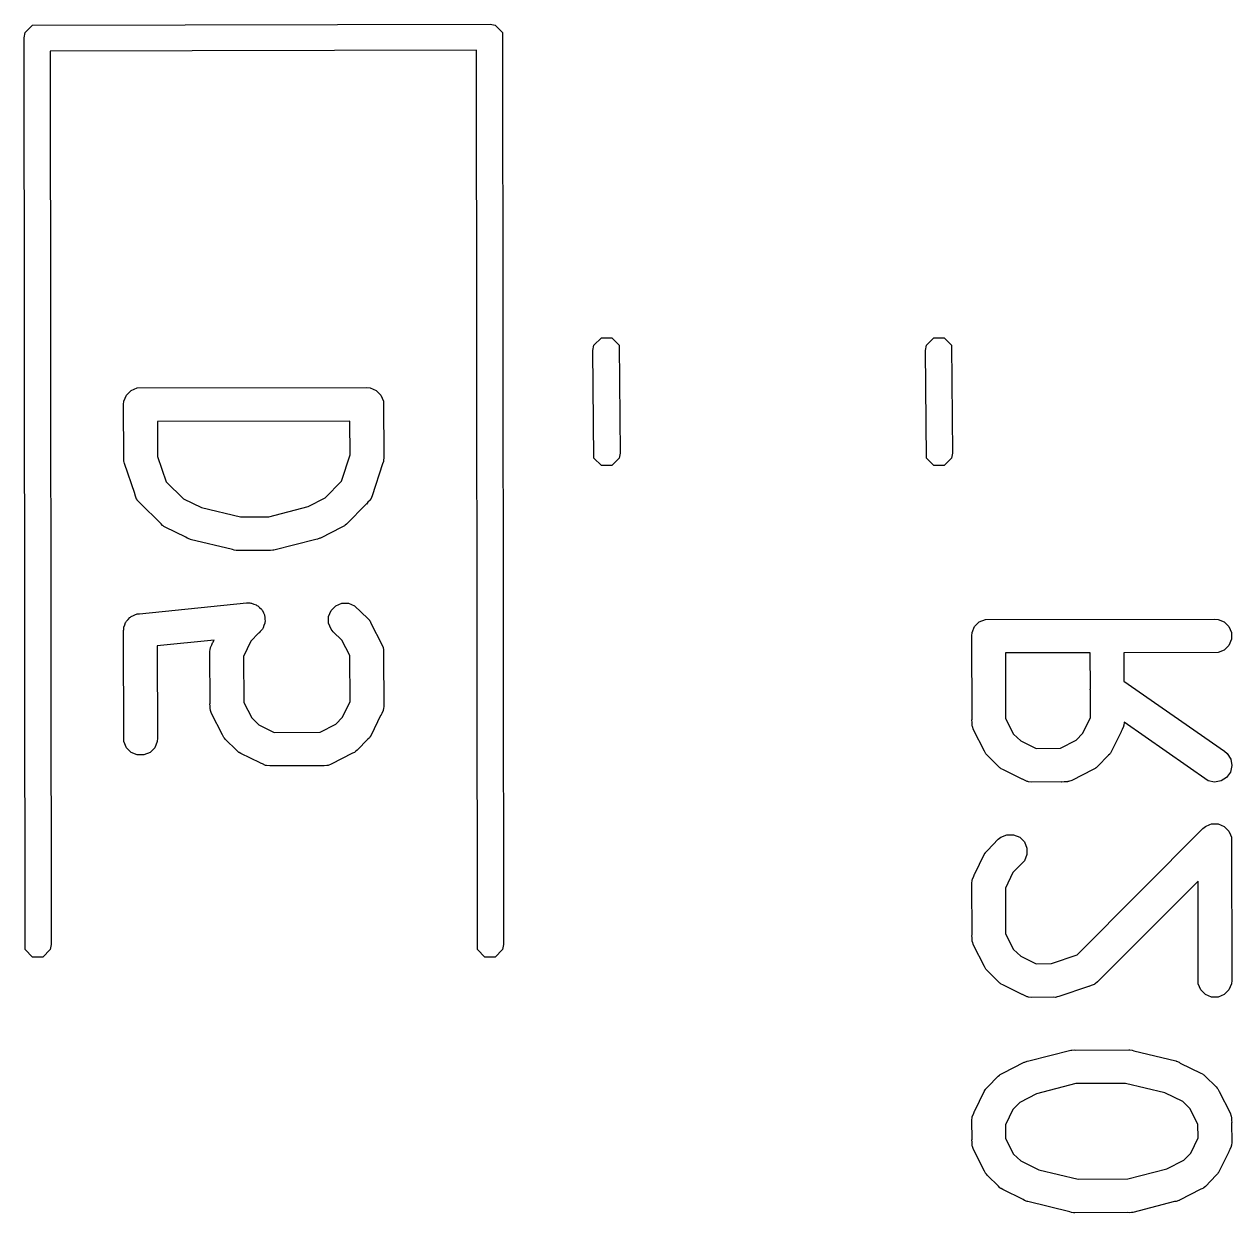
# Model space of a CAD drawing. Extents: x 195 to 310, y -208 to -141.
# Drawn here: x 284.79 to 290.13, y -182.49 to -177.23 of the extents above; entities that cross this region are included whole.
import ezdxf

# ---------------------------------------------------------------- set-up
doc = ezdxf.new("R2010")
doc.units = 0
doc.layers.add('BLACK', color=7, linetype='CONTINUOUS')

msp = doc.modelspace()

# ---------------------------------------------------------------- linework, layer by layer
at = {"layer": 'BLACK', "linetype": 'CONTINUOUS'}
for p, q in [((284.795, -177.29), (284.799567, -177.267039)), ((284.799567, -177.267039), (284.832039, -177.234567)), ((284.832039, -177.234567), (286.855, -177.23)), ((286.855, -177.23), (286.877961, -177.234567)), ((286.877961, -177.234567), (286.910433, -177.267039)), ((286.910433, -177.267039), (286.915, -181.3)), ((284.799567, -181.322961), (284.795, -177.29)), ((286.795062, -177.34562), (284.910526, -177.349874)), ((284.910526, -177.349874), (284.915, -181.3)), ((286.799567, -181.322961), (286.795062, -177.34562)), ((287.31, -178.672936), (287.314567, -178.649975)), ((287.314567, -178.649975), (287.347039, -178.617503)), ((287.347039, -178.617503), (287.392961, -178.617503)), ((287.392961, -178.617503), (287.425433, -178.649975)), ((287.425433, -178.649975), (287.43, -179.127064)), ((288.78, -178.672936), (288.784567, -178.649975)), ((288.784567, -178.649975), (288.817039, -178.617503)), ((288.817039, -178.617503), (288.862961, -178.617503)), ((288.862961, -178.617503), (288.895433, -178.649975)), ((288.895433, -178.649975), (288.9, -179.127064)), ((287.314567, -179.150025), (287.31, -178.672936)), ((288.784567, -179.150025), (288.78, -178.672936)), ((285.23626, -178.897273), (285.247459, -178.870237)), ((285.247459, -178.870237), (285.268151, -178.849545)), ((285.268151, -178.849545), (285.295187, -178.838346)), ((285.295187, -178.838346), (286.309819, -178.836905)), ((286.309819, -178.836905), (286.324451, -178.838346)), ((286.324451, -178.838346), (286.351487, -178.849545)), ((286.351487, -178.849545), (286.372179, -178.870237)), ((286.372179, -178.870237), (286.383378, -178.897273)), ((285.234819, -178.911905), (285.23626, -178.897273)), ((285.236169, -179.148674), (285.234819, -178.911905)), ((286.383378, -178.897273), (286.384819, -179.15)), ((286.235239, -178.98559), (285.383888, -178.986799)), ((285.383888, -178.986799), (285.38477, -179.141406)), ((286.236086, -179.134257), (286.235239, -178.98559)), ((285.235408, -179.15938), (285.236169, -179.148674)), ((285.38477, -179.141406), (285.423562, -179.254485)), ((286.198348, -179.250853), (286.236086, -179.134257)), ((286.384819, -179.15), (286.384089, -179.157406)), ((287.347039, -179.182497), (287.314567, -179.150025)), ((287.425433, -179.150025), (287.392961, -179.182497)), ((287.43, -179.127064), (287.425433, -179.150025)), ((288.817039, -179.182497), (288.784567, -179.150025)), ((288.895433, -179.150025), (288.862961, -179.182497)), ((288.9, -179.127064), (288.895433, -179.150025)), ((285.236251, -179.163088), (285.235408, -179.15938)), ((285.23626, -179.164632), (285.236251, -179.163088)), ((285.237018, -179.166463), (285.23626, -179.164632)), ((285.238668, -179.173717), (285.237018, -179.166463)), ((285.283879, -179.305507), (285.238668, -179.173717)), ((286.3795, -179.173992), (286.333351, -179.316574)), ((286.383378, -179.164632), (286.3795, -179.173992)), ((286.383748, -179.160868), (286.383378, -179.164632)), ((286.38423, -179.159381), (286.383748, -179.160868)), ((286.384089, -179.157406), (286.38423, -179.159381)), ((287.392961, -179.182497), (287.347039, -179.182497)), ((288.862961, -179.182497), (288.817039, -179.182497)), ((285.423562, -179.254485), (285.499286, -179.328762)), ((286.125558, -179.325061), (286.198348, -179.250853)), ((285.283879, -179.307488), (285.283879, -179.305507)), ((285.287834, -179.317037), (285.283879, -179.307488)), ((285.292281, -179.329999), (285.287834, -179.317037)), ((285.294046, -179.332034), (285.292281, -179.329999)), ((285.295078, -179.334525), (285.294046, -179.332034)), ((285.304405, -179.34589), (285.295078, -179.334525)), ((285.400172, -179.439827), (285.304405, -179.34589)), ((285.499286, -179.328762), (285.579096, -179.367487)), ((285.876991, -179.408371), (286.050421, -179.363753)), ((286.050421, -179.363753), (286.125558, -179.325061)), ((286.306479, -179.352958), (286.219994, -179.441128)), ((286.308183, -179.352107), (286.306479, -179.352958)), ((286.314813, -179.344462), (286.308183, -179.352107)), ((286.324561, -179.334525), (286.314813, -179.344462)), ((286.325592, -179.332034), (286.324561, -179.334525)), ((286.327357, -179.33), (286.325592, -179.332034)), ((286.333351, -179.316574), (286.327357, -179.33)), ((285.579096, -179.367487), (285.752219, -179.409513)), ((285.752219, -179.409513), (285.876991, -179.408371)), ((285.406692, -179.447345), (285.400172, -179.439827)), ((285.409885, -179.449355), (285.406692, -179.447345)), ((285.411008, -179.450456), (285.409885, -179.449355)), ((285.41284, -179.451214), (285.411008, -179.450456)), ((285.419135, -179.455177), (285.41284, -179.451214)), ((285.510367, -179.499445), (285.419135, -179.455177)), ((286.199816, -179.454105), (286.105264, -179.502796)), ((286.208628, -179.450456), (286.199816, -179.454105)), ((286.211532, -179.448072), (286.208628, -179.450456)), ((286.212945, -179.447345), (286.211532, -179.448072)), ((286.214244, -179.445846), (286.212945, -179.447345)), ((286.219994, -179.441128), (286.214244, -179.445846)), ((285.515878, -179.503528), (285.510367, -179.499445)), ((285.526893, -179.507463), (285.515878, -179.503528)), ((285.528104, -179.508051), (285.526893, -179.507463)), ((285.528644, -179.508089), (285.528104, -179.508051)), ((285.529724, -179.508475), (285.528644, -179.508089)), ((285.716089, -179.553715), (285.529724, -179.508475)), ((286.084135, -179.508576), (285.899437, -179.556094)), ((286.091532, -179.508051), (286.084135, -179.508576)), ((286.102514, -179.503848), (286.091532, -179.508051)), ((286.103759, -179.503528), (286.102514, -179.503848)), ((286.104194, -179.503205), (286.103759, -179.503528)), ((286.105264, -179.502796), (286.104194, -179.503205)), ((285.723758, -179.556892), (285.716089, -179.553715)), ((285.732872, -179.557789), (285.723758, -179.556892)), ((285.734744, -179.558244), (285.732872, -179.557789)), ((285.735836, -179.558081), (285.734744, -179.558244)), ((285.73839, -179.558333), (285.735836, -179.558081)), ((285.876969, -179.557065), (285.73839, -179.558333)), ((285.884893, -179.558244), (285.876969, -179.557065)), ((285.893917, -179.556909), (285.884893, -179.558244)), ((285.895879, -179.556892), (285.893917, -179.556909)), ((285.8969, -179.556469), (285.895879, -179.556892)), ((285.899437, -179.556094), (285.8969, -179.556469)), ((285.305628, -179.838346), (285.778546, -179.789658)), ((285.778546, -179.789658), (285.793249, -179.789636)), ((285.793249, -179.789636), (285.796865, -179.790727)), ((285.796865, -179.790727), (285.80064, -179.790727)), ((285.80064, -179.790727), (285.810764, -179.79492)), ((286.172912, -179.801926), (286.199948, -179.790727)), ((286.199948, -179.790727), (286.229211, -179.790727)), ((286.229211, -179.790727), (286.256247, -179.801925)), ((285.27828, -179.845349), (285.28794, -179.840167)), ((285.28794, -179.840167), (285.291733, -179.839776)), ((285.291733, -179.839776), (285.295187, -179.838346)), ((285.295187, -179.838346), (285.305628, -179.838346)), ((285.810764, -179.79492), (285.821265, -179.798089)), ((285.821265, -179.798089), (285.824189, -179.800481)), ((285.824189, -179.800481), (285.827676, -179.801926)), ((285.827676, -179.801926), (285.835424, -179.809674)), ((285.835424, -179.809674), (285.843913, -179.81662)), ((285.843913, -179.81662), (285.845698, -179.819948)), ((285.845698, -179.819948), (285.848369, -179.822619)), ((285.848369, -179.822619), (285.852562, -179.832743)), ((285.852562, -179.832743), (285.857747, -179.842407)), ((285.857747, -179.842407), (285.858122, -179.846166)), ((286.141021, -179.849655), (286.152219, -179.822619)), ((286.152219, -179.822619), (286.172912, -179.801926)), ((286.256247, -179.801925), (286.315232, -179.858871)), ((285.235707, -179.902878), (285.23626, -179.897273)), ((285.23626, -179.897273), (285.240454, -179.887146)), ((285.240454, -179.887146), (285.243622, -179.876649)), ((285.243622, -179.876649), (285.246013, -179.873725)), ((285.246013, -179.873725), (285.247459, -179.870237)), ((285.247459, -179.870237), (285.255212, -179.862483)), ((285.255212, -179.862483), (285.262153, -179.854001)), ((285.262153, -179.854001), (285.265479, -179.852216)), ((285.265479, -179.852216), (285.268151, -179.849545)), ((285.268151, -179.849545), (285.27828, -179.845349)), ((285.855373, -179.889044), (285.852206, -179.899542)), ((285.859568, -179.878918), (285.855373, -179.889044)), ((285.858122, -179.846166), (285.859568, -179.849655)), ((285.859568, -179.849655), (285.859568, -179.860616)), ((285.859568, -179.860616), (285.860659, -179.871526)), ((285.860659, -179.871526), (285.859568, -179.875141)), ((285.859568, -179.875141), (285.859568, -179.878918)), ((286.141021, -179.878918), (286.141021, -179.849655)), ((286.15222, -179.905954), (286.141021, -179.878918)), ((286.315232, -179.858871), (286.31995, -179.86462)), ((286.31995, -179.86462), (286.32145, -179.865921)), ((286.32145, -179.865921), (286.322177, -179.867334)), ((286.322177, -179.867334), (286.32456, -179.870237)), ((286.32456, -179.870237), (286.328209, -179.879047)), ((286.328209, -179.879047), (286.376901, -179.973602)), ((288.98626, -179.921082), (288.997459, -179.894046)), ((288.997459, -179.894046), (289.018151, -179.873354)), ((289.018151, -179.873354), (289.045187, -179.862155)), ((289.045187, -179.862155), (290.059819, -179.860714)), ((290.059819, -179.860714), (290.074451, -179.862155)), ((290.074451, -179.862155), (290.101487, -179.873354)), ((290.101487, -179.873354), (290.122179, -179.894046)), ((290.122179, -179.894046), (290.133378, -179.921082)), ((285.234819, -179.911905), (285.235351, -179.906493)), ((285.23626, -180.402727), (285.234819, -179.911905)), ((285.235169, -179.904665), (285.235707, -179.902878)), ((285.235351, -179.906493), (285.235169, -179.904665)), ((285.831639, -179.923281), (285.797823, -179.958308)), ((285.833675, -179.92219), (285.831639, -179.923281)), ((285.839126, -179.915526), (285.833675, -179.92219)), ((285.848369, -179.905954), (285.839126, -179.915526)), ((285.849814, -179.902465), (285.848369, -179.905954)), ((285.852206, -179.899542), (285.849814, -179.902465)), ((286.161548, -179.91732), (286.15222, -179.905954)), ((286.199504, -179.953964), (286.161548, -179.91732)), ((288.984819, -179.935714), (288.98626, -179.921082)), ((288.986164, -180.305016), (288.984819, -179.935714)), ((290.133378, -179.950346), (290.122179, -179.977382)), ((290.133378, -179.921082), (290.133378, -179.950346)), ((285.634677, -179.953856), (285.38362, -179.979703)), ((285.38362, -179.979703), (285.384819, -180.388095)), ((285.615771, -180.007143), (285.617212, -179.992511)), ((285.617212, -179.992511), (285.618243, -179.990021)), ((285.618243, -179.990021), (285.618434, -179.987334)), ((285.618434, -179.987334), (285.624738, -179.97434)), ((285.624738, -179.97434), (285.628411, -179.965475)), ((285.628411, -179.965475), (285.629633, -179.964252)), ((285.629633, -179.964252), (285.634677, -179.953856)), ((285.797823, -179.958308), (285.764526, -180.02693)), ((286.234907, -180.022714), (286.199504, -179.953964)), ((286.376901, -179.973602), (286.382156, -179.987333)), ((286.382156, -179.987333), (286.382347, -179.990022)), ((286.382347, -179.990022), (286.383378, -179.992511)), ((286.383378, -179.992511), (286.383452, -180.00558)), ((290.101487, -179.998074), (290.074451, -180.009273)), ((290.122179, -179.977382), (290.101487, -179.998074)), ((285.617063, -180.233747), (285.615771, -180.007143)), ((285.764526, -180.02693), (285.765682, -180.229666)), ((286.236063, -180.22545), (286.234907, -180.022714)), ((286.383452, -180.00558), (286.38423, -180.016523)), ((286.38423, -180.016523), (286.383526, -180.018632)), ((286.383526, -180.018632), (286.384819, -180.245238)), ((289.508898, -180.010076), (289.133704, -180.010609)), ((289.133704, -180.010609), (289.134762, -180.301157)), ((289.509475, -180.168438), (289.508898, -180.010076)), ((290.074451, -180.009273), (289.65751, -180.009865)), ((289.65751, -180.009865), (289.657969, -180.135899)), ((289.657969, -180.135899), (290.102829, -180.4457)), ((289.508646, -180.172184), (289.509475, -180.168438)), ((289.509507, -180.177064), (289.508646, -180.172184)), ((289.509943, -180.296733), (289.509507, -180.177064)), ((285.61636, -180.235857), (285.617063, -180.233747)), ((285.617137, -180.246799), (285.61636, -180.235857)), ((285.617212, -180.25987), (285.617137, -180.246799)), ((285.618243, -180.262359), (285.617212, -180.25987)), ((285.618434, -180.265047), (285.618243, -180.262359)), ((285.623689, -180.278779), (285.618434, -180.265047)), ((285.765682, -180.229666), (285.801085, -180.298417)), ((286.202767, -180.294071), (286.236063, -180.22545)), ((286.382156, -180.265048), (286.375848, -180.278046)), ((286.382347, -180.262358), (286.382156, -180.265048)), ((286.383378, -180.25987), (286.382347, -180.262358)), ((286.384819, -180.245238), (286.383378, -180.25987)), ((285.672381, -180.373335), (285.623689, -180.278779)), ((285.801085, -180.298417), (285.832413, -180.328662)), ((286.10377, -180.360802), (286.172521, -180.325398)), ((286.172521, -180.325398), (286.202767, -180.294071)), ((286.370957, -180.288127), (286.329282, -180.374017)), ((286.372179, -180.286906), (286.370957, -180.288127)), ((286.375848, -180.278046), (286.372179, -180.286906)), ((288.985408, -180.307285), (288.986164, -180.305016)), ((288.986213, -180.318626), (288.985408, -180.307285)), ((288.98626, -180.331298), (288.986213, -180.318626)), ((289.134762, -180.301157), (289.170133, -180.369845)), ((289.476576, -180.365499), (289.509943, -180.296733)), ((289.658557, -180.317384), (289.657187, -180.331298)), ((290.029623, -180.575795), (289.658557, -180.317384)), ((285.67603, -180.382144), (285.672381, -180.373335)), ((285.832413, -180.328662), (285.901034, -180.361958)), ((285.901034, -180.361958), (286.10377, -180.360802)), ((286.329282, -180.374017), (286.325317, -180.380316)), ((288.987291, -180.333787), (288.98626, -180.331298)), ((288.987482, -180.336475), (288.987291, -180.333787)), ((288.992737, -180.350207), (288.987482, -180.336475)), ((289.041429, -180.444763), (288.992737, -180.350207)), ((289.170133, -180.369845), (289.201461, -180.40009)), ((289.446331, -180.396827), (289.476576, -180.365499)), ((289.644766, -180.359555), (289.603091, -180.445445)), ((289.645988, -180.358334), (289.644766, -180.359555)), ((289.649657, -180.349474), (289.645988, -180.358334)), ((289.655965, -180.336476), (289.649657, -180.349474)), ((289.656156, -180.333786), (289.655965, -180.336476)), ((289.657187, -180.331298), (289.656156, -180.333786)), ((285.247459, -180.429763), (285.23626, -180.402727)), ((285.268151, -180.450455), (285.247459, -180.429763)), ((285.372179, -180.429763), (285.351487, -180.450455)), ((285.383378, -180.402727), (285.372179, -180.429763)), ((285.384819, -180.388095), (285.383378, -180.402727)), ((285.678412, -180.385046), (285.67603, -180.382144)), ((285.67914, -180.38646), (285.678412, -180.385046)), ((285.680638, -180.387759), (285.67914, -180.38646)), ((285.685357, -180.393509), (285.680638, -180.387759)), ((285.734392, -180.44085), (285.685357, -180.393509)), ((286.314953, -180.392093), (286.267612, -180.441129)), ((286.32145, -180.38646), (286.314953, -180.392093)), ((286.323429, -180.383314), (286.32145, -180.38646)), ((286.32456, -180.382144), (286.323429, -180.383314)), ((286.325317, -180.380316), (286.32456, -180.382144)), ((289.201461, -180.40009), (289.269842, -180.43327)), ((289.269842, -180.43327), (289.377474, -180.432285)), ((289.377474, -180.432285), (289.446331, -180.396827)), ((285.295187, -180.461654), (285.268151, -180.450455)), ((285.324451, -180.461654), (285.295187, -180.461654)), ((285.351487, -180.450455), (285.324451, -180.461654)), ((285.740025, -180.447345), (285.734392, -180.44085)), ((285.74317, -180.449324), (285.740025, -180.447345)), ((285.744341, -180.450455), (285.74317, -180.449324)), ((285.746168, -180.451212), (285.744341, -180.450455)), ((285.752468, -180.455177), (285.746168, -180.451212)), ((285.838357, -180.496852), (285.752468, -180.455177)), ((286.247435, -180.454105), (286.152883, -180.502796)), ((286.256247, -180.450456), (286.247435, -180.454105)), ((286.259151, -180.448072), (286.256247, -180.450456)), ((286.260564, -180.447345), (286.259151, -180.448072)), ((286.261863, -180.445846), (286.260564, -180.447345)), ((286.267612, -180.441129), (286.261863, -180.445846)), ((289.045078, -180.453572), (289.041429, -180.444763)), ((289.04746, -180.456474), (289.045078, -180.453572)), ((289.048188, -180.457888), (289.04746, -180.456474)), ((289.049686, -180.459187), (289.048188, -180.457888)), ((289.054405, -180.464937), (289.049686, -180.459187)), ((289.10344, -180.512278), (289.054405, -180.464937)), ((289.588764, -180.46352), (289.541423, -180.512556)), ((289.595259, -180.457888), (289.588764, -180.46352)), ((289.597238, -180.454742), (289.595259, -180.457888)), ((289.598369, -180.453572), (289.597238, -180.454742)), ((289.599126, -180.451744), (289.598369, -180.453572)), ((289.603091, -180.445445), (289.599126, -180.451744)), ((290.102829, -180.4457), (290.113989, -180.455271)), ((290.113989, -180.455271), (290.129716, -180.47995)), ((290.129716, -180.47995), (290.134802, -180.508767)), ((285.839579, -180.498074), (285.838357, -180.496852)), ((285.848438, -180.501743), (285.839579, -180.498074)), ((285.861437, -180.508051), (285.848438, -180.501743)), ((285.864126, -180.508242), (285.861437, -180.508051)), ((285.866615, -180.509273), (285.864126, -180.508242)), ((285.881247, -180.510714), (285.866615, -180.509273)), ((286.107851, -180.509421), (285.881247, -180.510714)), ((286.109961, -180.510125), (286.107851, -180.509421)), ((286.120903, -180.509347), (286.109961, -180.510125)), ((286.133974, -180.509273), (286.120903, -180.509347)), ((286.136463, -180.508241), (286.133974, -180.509273)), ((286.139151, -180.508051), (286.136463, -180.508241)), ((286.152883, -180.502796), (286.139151, -180.508051)), ((289.109073, -180.518773), (289.10344, -180.512278)), ((289.112218, -180.520752), (289.109073, -180.518773)), ((289.113389, -180.521883), (289.112218, -180.520752)), ((289.115216, -180.52264), (289.113389, -180.521883)), ((289.121516, -180.526605), (289.115216, -180.52264)), ((289.207405, -180.56828), (289.121516, -180.526605)), ((289.521249, -180.525531), (289.426693, -180.574224)), ((289.530058, -180.521883), (289.521249, -180.525531)), ((289.53296, -180.5195), (289.530058, -180.521883)), ((289.534374, -180.518773), (289.53296, -180.5195)), ((289.535673, -180.517274), (289.534374, -180.518773)), ((289.541423, -180.512556), (289.535673, -180.517274)), ((290.128472, -180.537338), (290.11169, -180.561312)), ((290.134802, -180.508767), (290.128472, -180.537338)), ((289.208627, -180.569502), (289.207405, -180.56828)), ((289.217486, -180.573171), (289.208627, -180.569502)), ((289.230485, -180.579479), (289.217486, -180.573171)), ((289.233174, -180.57967), (289.230485, -180.579479)), ((289.235663, -180.580701), (289.233174, -180.57967)), ((289.250295, -180.582142), (289.235663, -180.580701)), ((289.381924, -180.580937), (289.250295, -180.582142)), ((289.383771, -180.581553), (289.381924, -180.580937)), ((289.393985, -180.580827), (289.383771, -180.581553)), ((289.407784, -180.580701), (289.393985, -180.580827)), ((289.410273, -180.579669), (289.407784, -180.580701)), ((289.412961, -180.579479), (289.410273, -180.579669)), ((289.426693, -180.574224), (289.412961, -180.579479)), ((290.058194, -180.582124), (290.029623, -180.575795)), ((290.087012, -180.577039), (290.058194, -180.582124)), ((290.11169, -180.561312), (290.087012, -180.577039)), ((289.450599, -181.34558), (290.006786, -180.787443)), ((290.006786, -180.787443), (290.018151, -180.778115)), ((290.018151, -180.778115), (290.037268, -180.770196)), ((290.037268, -180.770196), (290.045187, -180.766917)), ((290.045187, -180.766917), (290.074451, -180.766917)), ((290.074451, -180.766917), (290.101487, -180.778116)), ((290.101487, -180.778116), (290.12218, -180.798808)), ((290.12218, -180.798808), (290.128694, -180.814536)), ((289.054682, -180.884097), (289.102024, -180.835062)), ((289.102024, -180.835062), (289.113389, -180.825735)), ((289.113389, -180.825735), (289.140425, -180.814536)), ((289.140425, -180.814536), (289.169688, -180.814536)), ((289.169688, -180.814536), (289.196724, -180.825735)), ((289.196724, -180.825735), (289.217417, -180.846428)), ((289.217417, -180.846428), (289.228616, -180.873464)), ((290.128694, -180.814536), (290.133378, -180.825844)), ((290.133378, -180.825844), (290.134819, -181.459523)), ((288.998681, -180.988061), (289.040356, -180.902173)), ((289.040356, -180.902173), (289.04432, -180.895873)), ((289.04432, -180.895873), (289.045078, -180.894046)), ((289.045078, -180.894046), (289.046208, -180.892875)), ((289.046208, -180.892875), (289.048188, -180.88973)), ((289.048188, -180.88973), (289.054682, -180.884097)), ((289.228616, -180.902727), (289.217417, -180.929763)), ((289.228616, -180.873464), (289.228616, -180.902727)), ((289.217417, -180.929763), (289.166871, -180.982117)), ((288.984819, -181.030952), (288.98626, -181.01632)), ((288.98626, -181.01632), (288.987291, -181.01383)), ((288.987291, -181.01383), (288.987482, -181.011143)), ((288.987482, -181.011143), (288.993786, -180.998149)), ((288.993786, -180.998149), (288.997459, -180.989284)), ((288.997459, -180.989284), (288.998681, -180.988061)), ((289.166871, -180.982117), (289.133574, -181.050739)), ((289.985226, -181.019577), (289.541423, -181.464937)), ((289.98626, -181.474155), (289.985226, -181.019577)), ((288.986111, -181.257556), (288.984819, -181.030952)), ((289.133574, -181.050739), (289.13473, -181.253475)), ((288.985408, -181.259666), (288.986111, -181.257556)), ((288.986185, -181.270608), (288.985408, -181.259666)), ((288.98626, -181.283679), (288.986185, -181.270608)), ((288.987291, -181.286168), (288.98626, -181.283679)), ((288.987482, -181.288856), (288.987291, -181.286168)), ((289.13473, -181.253475), (289.170133, -181.322226)), ((284.832039, -181.355433), (284.799567, -181.322961)), ((284.910433, -181.322961), (284.877961, -181.355433)), ((284.915, -181.3), (284.910433, -181.322961)), ((286.832039, -181.355433), (286.799567, -181.322961)), ((286.910433, -181.322961), (286.877961, -181.355433)), ((286.915, -181.3), (286.910433, -181.322961)), ((288.992737, -181.302588), (288.987482, -181.288856)), ((289.041429, -181.397144), (288.992737, -181.302588)), ((289.170133, -181.322226), (289.201461, -181.352471)), ((284.877961, -181.355433), (284.832039, -181.355433)), ((286.877961, -181.355433), (286.832039, -181.355433)), ((289.201461, -181.352471), (289.26957, -181.385519)), ((289.26957, -181.385519), (289.336746, -181.384638)), ((289.336746, -181.384638), (289.450599, -181.34558)), ((289.045078, -181.405953), (289.041429, -181.397144)), ((289.04746, -181.408855), (289.045078, -181.405953)), ((289.048188, -181.410269), (289.04746, -181.408855)), ((289.049686, -181.411568), (289.048188, -181.410269)), ((289.054405, -181.417318), (289.049686, -181.411568)), ((289.10344, -181.464659), (289.054405, -181.417318)), ((289.109073, -181.471154), (289.10344, -181.464659)), ((289.112218, -181.473133), (289.109073, -181.471154)), ((289.113389, -181.474264), (289.112218, -181.473133)), ((289.115216, -181.475021), (289.113389, -181.474264)), ((289.121516, -181.478986), (289.115216, -181.475021)), ((289.207405, -181.520661), (289.121516, -181.478986)), ((289.50104, -181.485463), (289.36925, -181.530674)), ((289.503021, -181.485463), (289.50104, -181.485463)), ((289.51257, -181.481507), (289.503021, -181.485463)), ((289.525532, -181.477061), (289.51257, -181.481507)), ((289.527567, -181.475295), (289.525532, -181.477061)), ((289.530058, -181.474264), (289.527567, -181.475295)), ((289.541423, -181.464937), (289.530058, -181.474264)), ((289.997459, -181.501191), (289.98626, -181.474155)), ((290.133378, -181.474155), (290.122179, -181.501191)), ((290.134819, -181.459523), (290.133378, -181.474155)), ((289.208627, -181.521883), (289.207405, -181.520661)), ((289.217486, -181.525552), (289.208627, -181.521883)), ((289.230485, -181.53186), (289.217486, -181.525552)), ((289.233174, -181.532051), (289.230485, -181.53186)), ((289.235663, -181.533082), (289.233174, -181.532051)), ((289.250295, -181.534523), (289.235663, -181.533082)), ((289.345612, -181.533272), (289.250295, -181.534523)), ((289.354913, -181.533934), (289.345612, -181.533272)), ((289.358567, -181.533102), (289.354913, -181.533934)), ((289.360165, -181.533082), (289.358567, -181.533102)), ((289.361996, -181.532323), (289.360165, -181.533082)), ((289.36925, -181.530674), (289.361996, -181.532323)), ((290.018151, -181.521883), (289.997459, -181.501191)), ((290.045187, -181.533082), (290.018151, -181.521883)), ((290.074451, -181.533082), (290.045187, -181.533082)), ((290.101487, -181.521883), (290.074451, -181.533082)), ((290.122179, -181.501191), (290.101487, -181.521883)), ((289.422581, -181.767715), (289.425117, -181.767339)), ((289.425117, -181.767339), (289.426139, -181.766917)), ((289.426139, -181.766917), (289.428053, -181.766906)), ((289.428053, -181.766906), (289.437125, -181.765565)), ((289.437125, -181.765565), (289.44547, -181.766806)), ((289.44547, -181.766806), (289.678866, -181.765476)), ((289.678866, -181.765476), (289.681419, -181.765727)), ((289.681419, -181.765727), (289.682512, -181.765565)), ((289.682512, -181.765565), (289.684383, -181.766019)), ((289.684383, -181.766019), (289.693498, -181.766917)), ((289.693498, -181.766917), (289.701166, -181.770093)), ((289.216754, -181.821013), (289.217823, -181.820603)), ((289.217823, -181.820603), (289.218259, -181.820281)), ((289.218259, -181.820281), (289.219502, -181.819961)), ((289.219502, -181.819961), (289.230485, -181.815758)), ((289.230485, -181.815758), (289.237882, -181.815232)), ((289.237882, -181.815232), (289.422581, -181.767715)), ((289.701166, -181.770093), (289.887532, -181.815334)), ((289.887532, -181.815334), (289.888611, -181.815719)), ((289.888611, -181.815719), (289.889151, -181.815758)), ((289.889151, -181.815758), (289.890358, -181.816343)), ((289.890358, -181.816343), (289.901378, -181.820281)), ((289.901378, -181.820281), (289.906889, -181.824365)), ((289.110486, -181.875736), (289.113389, -181.873354)), ((289.113389, -181.873354), (289.122199, -181.869704)), ((289.122199, -181.869704), (289.216754, -181.821013)), ((289.906889, -181.824365), (289.998121, -181.868632)), ((289.998121, -181.868632), (290.004417, -181.872595)), ((290.004417, -181.872595), (290.006247, -181.873353)), ((290.006247, -181.873353), (290.007418, -181.874484)), ((289.054682, -181.931716), (289.102024, -181.882681)), ((289.102024, -181.882681), (289.107773, -181.877962)), ((289.107773, -181.877962), (289.109073, -181.876464)), ((289.109073, -181.876464), (289.110486, -181.875736)), ((289.444968, -181.915452), (289.271596, -181.960055)), ((289.664641, -181.914199), (289.444968, -181.915452)), ((289.838159, -181.956321), (289.664641, -181.914199)), ((290.007418, -181.874484), (290.010564, -181.876464)), ((290.010564, -181.876464), (290.016195, -181.882957)), ((290.016195, -181.882957), (290.065232, -181.930299)), ((288.998681, -182.03568), (289.040356, -181.949792)), ((289.040356, -181.949792), (289.04432, -181.943492)), ((289.04432, -181.943492), (289.045078, -181.941665)), ((289.045078, -181.941665), (289.046208, -181.940494)), ((289.046208, -181.940494), (289.048188, -181.937349)), ((289.048188, -181.937349), (289.054682, -181.931716)), ((289.271596, -181.960055), (289.197115, -181.998409)), ((289.918176, -181.995147), (289.838159, -181.956321)), ((290.065232, -181.930299), (290.06995, -181.936048)), ((290.06995, -181.936048), (290.07145, -181.937349)), ((290.07145, -181.937349), (290.072177, -181.938762)), ((290.072177, -181.938762), (290.07456, -181.941665)), ((290.07456, -181.941665), (290.078209, -181.950475)), ((290.078209, -181.950475), (290.126901, -182.04503)), ((289.166871, -182.029736), (289.133822, -182.097846)), ((289.197115, -181.998409), (289.166871, -182.029736)), ((289.949504, -182.025392), (289.918176, -181.995147)), ((289.985026, -182.094372), (289.949504, -182.025392)), ((288.984819, -182.078571), (288.98626, -182.063939)), ((288.985924, -182.162877), (288.984819, -182.078571)), ((288.98626, -182.063939), (288.987291, -182.061449)), ((288.987291, -182.061449), (288.987482, -182.058762)), ((288.987482, -182.058762), (288.993786, -182.045768)), ((288.993786, -182.045768), (288.997459, -182.036903)), ((288.997459, -182.036903), (288.998681, -182.03568)), ((290.126901, -182.04503), (290.132156, -182.058761)), ((290.132156, -182.058761), (290.132347, -182.06145)), ((290.132347, -182.06145), (290.133378, -182.063939)), ((290.133378, -182.063939), (290.133571, -182.07868)), ((290.133571, -182.07868), (290.13423, -182.087951)), ((289.133822, -182.097846), (289.134611, -182.158007)), ((289.985815, -182.154533), (289.985026, -182.094372)), ((290.13423, -182.087951), (290.133713, -182.089501)), ((290.133713, -182.089501), (290.134819, -182.173809)), ((288.985408, -182.164428), (288.985924, -182.162877)), ((288.986066, -182.173697), (288.985408, -182.164428)), ((288.98626, -182.188441), (288.986066, -182.173697)), ((288.987291, -182.19093), (288.98626, -182.188441)), ((288.987482, -182.193618), (288.987291, -182.19093)), ((288.992737, -182.20735), (288.987482, -182.193618)), ((289.134611, -182.158007), (289.170133, -182.226988)), ((289.952767, -182.222642), (289.985815, -182.154533)), ((290.132156, -182.193619), (290.125848, -182.206617)), ((290.132347, -182.190929), (290.132156, -182.193619)), ((290.133378, -182.188441), (290.132347, -182.190929)), ((290.134819, -182.173809), (290.133378, -182.188441)), ((289.041429, -182.301906), (288.992737, -182.20735)), ((289.170133, -182.226988), (289.201461, -182.257233)), ((289.922521, -182.253969), (289.952767, -182.222642)), ((290.120957, -182.216698), (290.079282, -182.302588)), ((290.122179, -182.215477), (290.120957, -182.216698)), ((290.125848, -182.206617), (290.122179, -182.215477)), ((289.201461, -182.257233), (289.281477, -182.296058)), ((289.281477, -182.296058), (289.454995, -182.33818)), ((289.674668, -182.336927), (289.84804, -182.292324)), ((289.84804, -182.292324), (289.922521, -182.253969)), ((289.045078, -182.310715), (289.041429, -182.301906)), ((289.04746, -182.313617), (289.045078, -182.310715)), ((289.048188, -182.315031), (289.04746, -182.313617)), ((289.049686, -182.31633), (289.048188, -182.315031)), ((289.054405, -182.32208), (289.049686, -182.31633)), ((289.10344, -182.369421), (289.054405, -182.32208)), ((289.454995, -182.33818), (289.674668, -182.336927)), ((290.064953, -182.320664), (290.017612, -182.3697)), ((290.07145, -182.315031), (290.064953, -182.320664)), ((290.073429, -182.311885), (290.07145, -182.315031)), ((290.07456, -182.310715), (290.073429, -182.311885)), ((290.075317, -182.308887), (290.07456, -182.310715)), ((290.079282, -182.302588), (290.075317, -182.308887)), ((289.109073, -182.375916), (289.10344, -182.369421)), ((289.112218, -182.377895), (289.109073, -182.375916)), ((289.113389, -182.379026), (289.112218, -182.377895)), ((289.115216, -182.379783), (289.113389, -182.379026)), ((289.121516, -182.383748), (289.115216, -182.379783)), ((289.212748, -182.428016), (289.121516, -182.383748)), ((289.997435, -182.382676), (289.902883, -182.431367)), ((290.006247, -182.379027), (289.997435, -182.382676)), ((290.009151, -182.376643), (290.006247, -182.379027)), ((290.010564, -182.375916), (290.009151, -182.376643)), ((290.011863, -182.374417), (290.010564, -182.375916)), ((290.017612, -182.3697), (290.011863, -182.374417)), ((289.218259, -182.432099), (289.212748, -182.428016)), ((289.229274, -182.436034), (289.218259, -182.432099)), ((289.230485, -182.436622), (289.229274, -182.436034)), ((289.231025, -182.43666), (289.230485, -182.436622)), ((289.232105, -182.437046), (289.231025, -182.43666)), ((289.41847, -182.482286), (289.232105, -182.437046)), ((289.881754, -182.437147), (289.697056, -182.484665)), ((289.889151, -182.436622), (289.881754, -182.437147)), ((289.900133, -182.432419), (289.889151, -182.436622)), ((289.901378, -182.432099), (289.900133, -182.432419)), ((289.901813, -182.431776), (289.901378, -182.432099)), ((289.902883, -182.431367), (289.901813, -182.431776)), ((289.426139, -182.485463), (289.41847, -182.482286)), ((289.435253, -182.48636), (289.426139, -182.485463)), ((289.437125, -182.486815), (289.435253, -182.48636)), ((289.438217, -182.486652), (289.437125, -182.486815)), ((289.440771, -182.486904), (289.438217, -182.486652)), ((289.674166, -182.485573), (289.440771, -182.486904)), ((289.682512, -182.486815), (289.674166, -182.485573)), ((289.691583, -182.485473), (289.682512, -182.486815)), ((289.693498, -182.485463), (289.691583, -182.485473)), ((289.694519, -182.48504), (289.693498, -182.485463)), ((289.697056, -182.484665), (289.694519, -182.48504))]:
    msp.add_line(p, q, dxfattribs=at)

doc.saveas('drawing.dxf')
